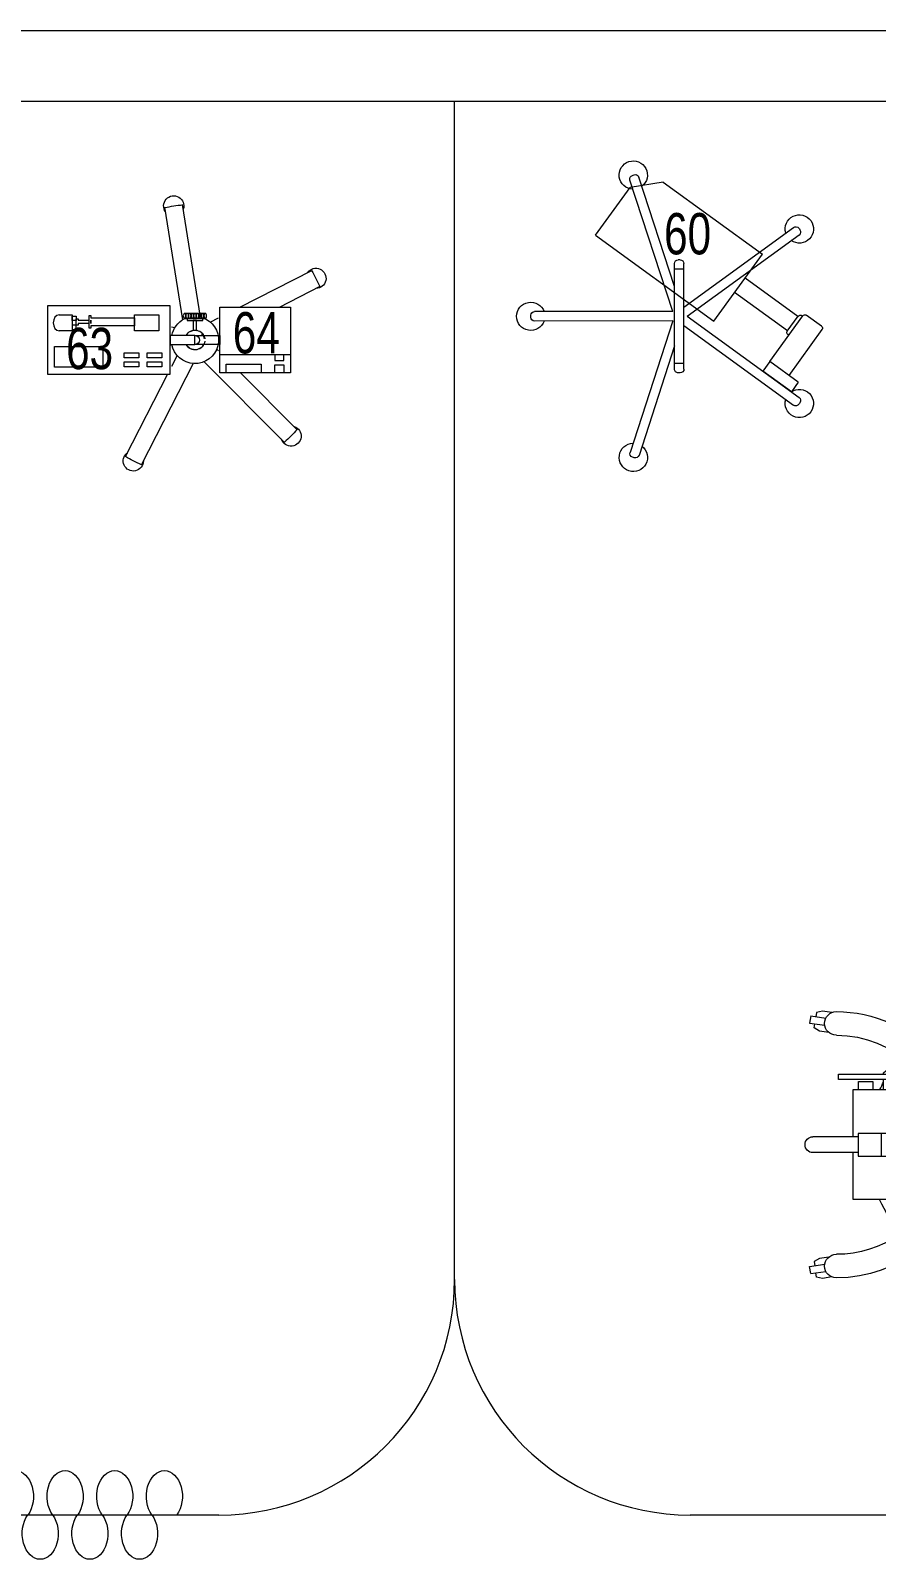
# Model space of a CAD drawing. Header units: metres. Extents: x -18745 to 220762, y -1579758 to -1356048.
# Drawn here: x 124563 to 126357, y -1467147 to -1463903 of the extents above; entities that cross this region are included whole.
import ezdxf

# ---------------------------------------------------------------- set-up
doc = ezdxf.new("R2010")
doc.units = ezdxf.units.M
doc.layers.get('0').update_dxf_attribs({"lineweight": 0})
for name, color, linetype, lineweight in [('A-100 - Copy$0$Medical Equipment and Furniture', 8, 'Continuous', 0), ('A-100 - Copy$0$Medical Equipment and Furniture1', 8, 'Continuous', 5), ('A-100 - Copy$0$Medical Equipment and Furniture2', 8, 'Continuous', 13), ('A-100 - Copy$0$Walls', 8, 'Continuous', 0)]:
    doc.layers.add(name, color=color, linetype=linetype, lineweight=lineweight)
doc.styles.add('A-100 - Copy$0$X3G_ENTITY_257CFD', font='swisscl.ttf', dxfattribs={"height": 200})

# ---------------------------------------------------------------- blocks, each defined once
blk = doc.blocks.new('A-100 - Copy$0$mobile light')
at = {"layer": 'A-100 - Copy$0$Medical Equipment and Furniture1'}
for p, q in [((1882.58, -498.29), (1882.35, -499.8)), ((1882.58, -498.29), (1885.78, -498.78)), ((1883.78, -497.56), (1883.65, -498.45)), ((1885.1, -497.29), (1883.78, -497.56)), ((1887.04, -497.59), (1885.1, -497.29)), ((1923.94, -497.59), (1925.88, -497.29)), ((1928.41, -498.29), (1925.2, -498.78)), ((1925.88, -497.29), (1927.2, -497.56)), ((1927.2, -497.56), (1927.33, -498.45)), ((1928.41, -498.29), (1928.63, -499.8)), ((1882.35, -499.8), (1885.55, -500.28)), ((1883.28, -500.85), (1883.42, -499.96)), ((1884.47, -501.5), (1883.28, -500.85)), ((1886.4, -501.79), (1884.47, -501.5)), ((1924.58, -501.79), (1926.52, -501.5)), ((1928.63, -499.8), (1925.43, -500.28)), ((1926.52, -501.5), (1927.7, -500.85)), ((1927.7, -500.85), (1927.56, -499.96)), ((1947.59, -502.62), (1941.09, -502.62)), ((1948.76, -501.94), (1947.59, -502.62)), ((1947.59, -502.62), (1947.59, -505.45)), ((1948.15, -506.5), (1952.41, -502.55)), ((1953.47, -501.94), (1948.76, -501.94)), ((1958.23, -506.5), (1953.47, -501.94)), ((1947.59, -505.45), (1941.09, -505.45)), ((1947.59, -505.45), (1948.15, -506.5)), ((1946.6, -512.08), (1948.15, -506.5)), ((1958.23, -506.5), (1948.15, -506.5)), ((1959.78, -512.08), (1958.23, -506.5)), ((1963.08, -509.67), (1943.3, -509.67)), ((1959.78, -512.08), (1946.6, -512.08)), ((1908.01, -522.53), (1909, -517.55)), ((1911.69, -517.55), (1909, -517.55)), ((1912.69, -522.53), (1911.69, -517.55)), ((1911.69, -517.55), (1914.17, -518.99)), ((1914.17, -518.99), (1914.17, -523.77)), ((1922.73, -518.8), (1921.08, -519.69)), ((1925.38, -518.8), (1922.73, -518.8)), ((1921.08, -519.69), (1914.74, -519.69)), ((1921.08, -519.69), (1921.08, -523.01)), ((1921.08, -519.69), (1921.08, -523.01)), ((1892.68, -523.97), (1883.05, -523.97)), ((1892.68, -528.06), (1892.68, -523.24)), ((1892.68, -523.24), (1906.16, -523.24)), ((1897.5, -528.06), (1897.5, -523.24)), ((1906.16, -523.24), (1906.16, -528.06)), ((1909.15, -524.25), (1906.16, -524.32)), ((1908.01, -522.53), (1908.62, -524.28)), ((1909.15, -524.25), (1909.15, -526.94)), ((1912.69, -522.53), (1911.9, -524.78)), ((1911.9, -524.78), (1914.17, -523.77)), ((1921.08, -523.01), (1914.77, -523.01)), ((1922.73, -523.93), (1921.08, -523.04)), ((1925.38, -523.93), (1922.73, -523.93)), ((1892.68, -527.34), (1883.05, -527.34)), ((1906.16, -528.06), (1892.68, -528.06)), ((1909.15, -526.94), (1906.16, -526.87)), ((1882.35, -551.47), (1885.55, -550.99)), ((1882.58, -552.98), (1882.35, -551.47)), ((1884.47, -549.77), (1883.28, -550.42)), ((1883.28, -550.42), (1883.42, -551.31)), ((1886.4, -549.48), (1884.47, -549.77)), ((1924.58, -549.48), (1926.52, -549.77)), ((1928.63, -551.47), (1925.43, -550.99)), ((1926.52, -549.77), (1927.7, -550.42)), ((1927.7, -550.42), (1927.56, -551.31)), ((1928.41, -552.98), (1928.63, -551.47)), ((1882.58, -552.98), (1885.78, -552.5)), ((1883.78, -553.71), (1883.65, -552.82)), ((1885.1, -553.98), (1883.78, -553.71)), ((1887.04, -553.69), (1885.1, -553.98)), ((1923.94, -553.69), (1925.88, -553.98)), ((1928.41, -552.98), (1925.2, -552.5)), ((1925.88, -553.98), (1927.2, -553.71)), ((1927.2, -553.71), (1927.33, -552.82))]:
    blk.add_line(p, q, dxfattribs=at)
for points in [[(1903.33, -523.24), (1903.33, -514.02), (1891.61, -514.02), (1891.61, -523.97)], [(1954.27, -524.55), (1954.27, -528.82), (1952.05, -528.82), (1952.05, -524.5)], [(1891.61, -527.34), (1891.61, -537.34), (1903.33, -537.34), (1903.33, -528.06)], [(1892.74, -537.34), (1892.74, -539.04), (1895.76, -539.04), (1895.76, -537.34)], [(1898.05, -537.34), (1898.05, -539.5)], [(1898.05, -540.63), (1898.05, -540.87), (1898.53, -541.35), (1900.02, -541.35), (1900.5, -540.87), (1900.5, -537.34)]]:
    blk.add_lwpolyline(points, dxfattribs=at)
for points in [[(1929.78, -518.8), (1925.38, -518.8), (1925.38, -523.93), (1929.78, -523.93)], [(1899.3, -539.5), (1888.5, -539.5), (1888.5, -540.63), (1899.3, -540.63)]]:
    blk.add_lwpolyline(points, close=True, dxfattribs=at)
for centre, radius in [((1945.96, -511.25), 0.793), ((1960.42, -511.25), 0.793), ((1953.01, -531.79), 8.32), ((1953.01, -531.79), 7.35), ((1938.31, -531.85), 0.793), ((1968.07, -531.85), 0.793), ((1953.19, -546.77), 0.793)]:
    blk.add_circle(centre, radius, dxfattribs=at)
for centre, radius, start, end in [((1888.02, -499.89), 2.5, 90, 270), ((1888.02, -525.64), 28.25, 12.1463, 90), ((1922.96, -525.64), 28.25, 90, 128.2073), ((1922.96, -499.89), 2.5, 270, 90), ((1888.02, -525.64), 23.25, 20.3387, 90), ((1922.96, -525.64), 23.25, 90, 126.3743), ((1942.82, -519.31), 16.86, 97.1293, 177.6115), ((1942.82, -519.31), 13.97, 97.1293, 177.6115), ((1922.96, -525.64), 28.25, 138.4974, 155.7305), ((1922.96, -525.64), 23.25, 138.7224, 150.0382), ((1980.13, -532.49), 43.32, 148.2167, 181.2501), ((1946.6, -514.96), 2.89, 90, 152.4092), ((1959.78, -514.96), 2.89, 27.5908, 90), ((1926.25, -532.49), 43.32, 358.7499, 31.7833), ((1980.13, -532.49), 40.72, 152.4092, 181.2501), ((1926.25, -532.49), 40.72, 358.7499, 27.5908), ((1911.94, -521.38), 3.27, 313.0112, 46.9888), ((1883.05, -525.65), 1.68, 90, 270), ((1888.02, -525.64), 28.25, 270, 5.3386), ((1910.32, -525.6), 1.78, 229.0673, 130.9327), ((1888.02, -525.64), 23.25, 270, 356.3184), ((1953.19, -531.93), 16.44, 185.2361, 354.7639), ((1953.19, -531.93), 13.84, 185.2361, 354.7639), ((1922.96, -525.64), 28.25, 204.483, 208.105), ((1922.96, -525.64), 23.25, 210.2349, 221.2776), ((1922.96, -525.64), 28.25, 213.7985, 221.5026), ((1922.96, -525.64), 23.25, 233.6257, 270), ((1922.96, -525.64), 28.25, 231.7927, 270), ((1888.02, -551.39), 2.5, 90, 270), ((1922.96, -551.39), 2.5, 270, 90)]:
    blk.add_arc(centre, radius, start, end, dxfattribs=at)
blk = doc.blocks.new('A-100 - Copy$0$Syringe')
at = {"layer": 'A-100 - Copy$0$Medical Equipment and Furniture2'}
for points in [[(42.9739, -11.5277), (42.7139, -11.5277), (42.7139, -11.3827), (42.9739, -11.3827), (42.9739, -11.5277)], [(42.7384, -11.5086), (42.7658, -11.5086), (42.7658, -11.475), (42.7384, -11.475)], [(42.8055, -11.4851), (42.8055, -11.48), (42.8023, -11.48), (42.8023, -11.5069), (42.8055, -11.5069), (42.8055, -11.5019)], [(42.779, -11.4899), (42.779, -11.487), (42.7748, -11.487), (42.7748, -11.5), (42.779, -11.5), (42.779, -11.497)], [(42.8023, -11.4899), (42.779, -11.4899)], [(42.779, -11.497), (42.8023, -11.497)], [(42.8055, -11.5019), (42.8984, -11.5019), (42.8984, -11.4851), (42.8055, -11.4851)], [(42.8055, -11.4899), (42.8055, -11.497)], [(42.8055, -11.497), (42.8055, -11.4899)], [(42.8055, -11.497), (42.8055, -11.4899)]]:
    blk.add_lwpolyline(points, dxfattribs=at)
for points in [[(42.8312, -11.3974), (42.7289, -11.3974), (42.7289, -11.4415), (42.8312, -11.4415)], [(42.9073, -11.3985), (42.8765, -11.3985), (42.8765, -11.4091), (42.9073, -11.4091)], [(42.9073, -11.4175), (42.8765, -11.4175), (42.8765, -11.4281), (42.9073, -11.4281)], [(42.956, -11.3985), (42.9252, -11.3985), (42.9252, -11.4091), (42.956, -11.4091)], [(42.956, -11.4175), (42.9252, -11.4175), (42.9252, -11.4281), (42.956, -11.4281)], [(42.7748, -11.487), (42.7658, -11.487), (42.7658, -11.4777), (42.7748, -11.4777)], [(42.9498, -11.475), (42.8984, -11.475), (42.8984, -11.5086), (42.9498, -11.5086)], [(42.7748, -11.4967), (42.7658, -11.4967), (42.7658, -11.5059), (42.7748, -11.5059)]]:
    blk.add_lwpolyline(points, close=True, dxfattribs=at)
at = {"layer": 'A-100 - Copy$0$Medical Equipment and Furniture2', "extrusion": (0, 0, -1)}
blk.add_ellipse((42.7384, -11.4918), major_axis=(0, 0.0168), ratio=0.733735, start_param=3.141593, end_param=6.283185, dxfattribs=at)
blk = doc.blocks.new('A-100 - Copy$0$Infusion')
at = {"layer": 'A-100 - Copy$0$Medical Equipment and Furniture2'}
for points in [[(43.0793, -11.3852), (43.0793, -11.5252), (43.2293, -11.5252), (43.2293, -11.3852), (43.0793, -11.3852)], [(43.1962, -11.4242), (43.1962, -11.4114), (43.215, -11.4114), (43.215, -11.4242)]]:
    blk.add_lwpolyline(points, dxfattribs=at)
for points in [[(43.0793, -11.3852), (43.0793, -11.4242), (43.2293, -11.4242), (43.2293, -11.3852)], [(43.0927, -11.3852), (43.0927, -11.404), (43.1673, -11.404), (43.1673, -11.3852)], [(43.1962, -11.3852), (43.1962, -11.4027), (43.215, -11.4027), (43.215, -11.3852)]]:
    blk.add_lwpolyline(points, close=True, dxfattribs=at)
blk = doc.blocks.new('A-100 - Copy$0$Infusion Syringe')
at = {"layer": 'A-100 - Copy$0$Medical Equipment and Furniture1'}
for p, q in [((43.0225, -11.4053), (42.9127, -11.1899)), ((42.9683, -11.3827), (42.8788, -11.2071)), ((43.0459, -11.409), (43.2169, -11.238)), ((43.1234, -11.3852), (43.2437, -11.2649)), ((42.9886, -11.4225), (42.9765, -11.3988)), ((42.9753, -11.4431), (42.9739, -11.4433)), ((43.0124, -11.4411), (43.017, -11.4365)), ((43.0234, -11.4354), (43.017, -11.4365)), ((43.0357, -11.4374), (43.0414, -11.4403)), ((43.0444, -11.4461), (43.0414, -11.4403)), ((43.0728, -11.4359), (43.0766, -11.432)), ((42.9838, -11.4812), (42.9765, -11.4824)), ((43.0175, -11.473), (43.0233, -11.476)), ((43.0297, -11.4749), (43.0233, -11.476)), ((43.0407, -11.4693), (43.0453, -11.4647)), ((43.0463, -11.4583), (43.0453, -11.4647)), ((43.0791, -11.4595), (43.0793, -11.4596)), ((43.0006, -11.498), (42.9627, -11.7368)), ((43.0381, -11.5039), (43.0003, -11.7427)), ((43.0592, -11.4932), (43.0766, -11.502)), ((43.1221, -11.5252), (43.2746, -11.6029)), ((43.2058, -11.5252), (43.2919, -11.5691))]:
    blk.add_line(p, q, dxfattribs=at)
for points in [[(43.0266, -11.4455), (43.0266, -11.4649), (42.9739, -11.4649), (42.9739, -11.4455)], [(43.0266, -11.4455), (43.0266, -11.4649), (43.0793, -11.4649), (43.0793, -11.4455)], [(43.043, -11.4963), (43.043, -11.5009), (43.0102, -11.5009), (43.0102, -11.4963)]]:
    blk.add_lwpolyline(points, close=True, dxfattribs=at)
for points in [[(43.0302, -11.4759), (43.0302, -11.4963), (43.0229, -11.4963), (43.0229, -11.4759)], [(43.0046, -11.5009), (43.0485, -11.5009)], [(43.0485, -11.5116), (43.0046, -11.5116)]]:
    blk.add_lwpolyline(points, dxfattribs=at)
for centre, radius, start, end in [((42.8958, -11.1985), 0.0214, 359.734, 234.266), ((43.0266, -11.4552), 0.2881, 113.2187, 120.7813), ((43.2303, -11.2515), 0.0214, 287.734, 162.266), ((43.0266, -11.4552), 0.2881, 41.2187, 48.7813), ((43.0266, -11.4552), 0.0501, 296.8163, 169.3714), ((43.0266, -11.4552), 0.021, 6.8276, 152.4616), ((43.0266, -11.4552), 0.00972, 270, 90), ((43.0266, -11.4552), 0.0501, 190.6286, 243.1837), ((43.0266, -11.4552), 0.021, 207.5384, 353.1724), ((43.2833, -11.586), 0.0214, 215.734, 90.266), ((43.0266, -11.4552), 0.2881, 329.2187, 336.7813), ((42.9815, -11.7398), 0.0214, 143.734, 18.266), ((43.0266, -11.4552), 0.2881, 257.2187, 264.7813)]:
    blk.add_arc(centre, radius, start, end, dxfattribs=at)
for centre in [(43.0046, -11.5062), (43.0101, -11.5062), (43.0156, -11.5062), (43.0211, -11.5062), (43.0266, -11.5062), (43.0321, -11.5062), (43.0375, -11.5062), (43.043, -11.5062), (43.0485, -11.5062)]:
    blk.add_ellipse(centre, major_axis=(0, -0.00537), ratio=0.510594, start_param=3.141593, end_param=9.424778, dxfattribs=at)
for name in ['A-100 - Copy$0$Syringe', 'A-100 - Copy$0$Infusion']:
    blk.add_blockref(name, (0, 0), dxfattribs=at)
blk = doc.blocks.new('A-100 - Copy$0$HF12177-P')
for p, q in [((0, 0), (-0.1724, 0.2372)), ((0, 0), (0.1724, 0.2372)), ((-0.0196, -0.007), (-0.1885, 0.2255)), ((0.0196, -0.007), (0.1885, 0.2255)), ((-0.0631, -0.027), (-0.2951, -0.1024)), ((-0.01, -0.0308), (-0.2889, -0.1214)), ((-0.12, -0.015), (-0.12, -0.019)), ((-0.112, -0.007), (0.112, -0.007)), ((-0.112, -0.027), (0.112, -0.027)), ((-0.1, -0.007), (-0.1, -0.027)), ((-0.01, -0.0308), (-0.01, -0.324)), ((0.01, -0.0308), (0.01, -0.324)), ((0.01, -0.0308), (0.2889, -0.1214)), ((0.0631, -0.027), (0.2951, -0.1024)), ((0.1, -0.007), (0.1, -0.027)), ((0.12, -0.015), (0.12, -0.019))]:
    blk.add_line(p, q)
for centre, radius, start, end in [((-0.1852, 0.2378), 0.03, 325.4712, 286.5288), ((0.1852, 0.2378), 0.03, 253.4712, 214.5288), ((-0.1821, 0.2302), 0.008, 126.3733, 216), ((0, -0.017), 0.315, 125.6267, 126.3733), ((-0.1788, 0.2325), 0.008, 36, 125.6267), ((0.1788, 0.2325), 0.008, 54.3733, 144), ((0, -0.017), 0.315, 53.6267, 54.3733), ((0.1821, 0.2302), 0.008, 324, 53.6267), ((-0.112, -0.015), 0.008, 90, 180), ((-0.112, -0.019), 0.008, 180, 270), ((0.112, -0.015), 0.008, 0, 90), ((0.112, -0.019), 0.008, 270, 0), ((-0.2996, -0.1144), 0.03, 37.4712, 358.5288), ((0.2996, -0.1144), 0.03, 181.4712, 142.5288), ((-0.2926, -0.11), 0.008, 108, 197.6267), ((0, -0.017), 0.315, 197.6267, 198.3733), ((-0.2914, -0.1138), 0.008, 198.3733, 288), ((0.2914, -0.1138), 0.008, 252, 341.6267), ((0.2926, -0.11), 0.008, 342.3733, 72), ((0, -0.017), 0.315, 341.6267, 342.3733), ((0, -0.332), 0.03, 109.4712, 70.5288), ((-0.002, -0.324), 0.008, 180, 269.6267), ((0.002, -0.324), 0.008, 270.3733, 0), ((0, -0.017), 0.315, 269.6267, 270.3733)]:
    blk.add_arc(centre, radius, start, end)
blk = doc.blocks.new('A-100 - Copy$0$MONITOR ARM PLAN')
for p, q in [((0.025, -0.49375, 0), (0.025, -0.18375, 0)), ((0.025, -0.18375, 0), (0.2, -0.18375, 0)), ((0.2, -0.44375, 0), (0.2, -0.18375, 0)), ((0.2, -0.44375, 0), (0.15, -0.49375, 0)), ((0.025, -0.49375, 0), (0.15, -0.49375, 0))]:
    blk.add_line(p, q)
at = {"layer": 'A-100 - Copy$0$Medical Equipment and Furniture1'}
for p, q in [((0.025, 0.0375), (0, 0.0375)), ((0, 0.0375), (0, -0.0375)), ((0.025, 0.0375), (0.025, -0.0375)), ((0.145, 0.0125), (0.025, 0.0125)), ((0.15, 0.0075), (0.15, -0.0325)), ((0.025, -0.0375), (0, -0.0375)), ((0.025, -0.0375), (0.145, -0.0375)), ((0.09375, -0.0375), (0.09375, -0.04)), ((0.09875, -0.045), (0.13875, -0.045)), ((0.1, -0.045), (0.1, -0.18375)), ((0.1375, -0.045), (0.1375, -0.18375)), ((0.14375, -0.0375), (0.14375, -0.04))]:
    blk.add_line(p, q, dxfattribs=at)
for centre, start, end in [((0.145, 0.0075, 0), 0, 90), ((0.09875, -0.04), 180, 270), ((0.13875, -0.04), 270, 360), ((0.145, -0.0325), 270, 0)]:
    blk.add_arc(centre, 0.005, start, end, dxfattribs=at)
blk = doc.blocks.new('A-100 - Copy$0$CURTAIN')
for centre, start, end in [((-0.3386, 0.0395), 313.5684, 226.4316), ((-0.1881, 0.0395), 313.5684, 226.4316), ((-0.0376, 0.0395), 313.5684, 226.4316), ((0.1129, 0.0395), 313.5684, 226.4316), ((0.2633, 0.0395), 313.5684, 226.4316), ((0.4138, 0.0395), 313.5684, 226.4316), ((0.5643, 0.0395), 313.5684, 226.4316), ((0.7148, 0.0395), 313.5684, 226.4316), ((0.8653, 0.0395), 313.5684, 226.4316), ((0.0376, -0.0395), 133.5684, 46.4316), ((0.1881, -0.0395), 133.5684, 46.4316), ((0.3386, -0.0395), 133.5684, 46.4316), ((0.4891, -0.0395), 133.5684, 46.4316), ((0.6396, -0.0395), 133.5684, 46.4316), ((0.79, -0.0395), 133.5684, 46.4316), ((0.9405, -0.0395), 133.5684, 46.4316), ((-0.4138, -0.0395), 133.5684, 46.4316), ((-0.2633, -0.0395), 133.5684, 46.4316), ((-0.1129, -0.0395), 133.5684, 46.4316)]:
    blk.add_arc(centre, 0.0546, start, end)
blk = doc.blocks.new('A-100 - Copy')
at = {"layer": 'A-100 - Copy$0$Medical Equipment and Furniture'}
for p, q in [((125462.1, -1466552.7, 0), (125462.1, -1464052.7, 0)), ((124962.1, -1467052.7, 0), (123142, -1467052.7, 0)), ((127782.1, -1467052.7, 0), (125962, -1467052.7, 0))]:
    blk.add_line(p, q, dxfattribs=at)
for centre, start, end in [((124962.1, -1466552.7, 0), 270, 0), ((125962.1, -1466552.7, 0), 180, 270)]:
    blk.add_arc(centre, 500, start, end, dxfattribs=at)
at = {"layer": 'A-100 - Copy$0$Walls', "elevation": 0}
for points in [[(119782.1, -1463902.7), (137148.3, -1463902.7)], [(119782.1, -1464052.7), (133096.4, -1464052.7), (133096.4, -1464152.7)]]:
    blk.add_lwpolyline(points, dxfattribs=at)
at = {"layer": 'A-100 - Copy$0$Medical Equipment and Furniture', "extrusion": (-1.92689e-13, 1.39405e-12, -1), "xscale": 999.9999999999986, "yscale": 999.9999999999986, "zscale": -1000, "rotation": 89.98503167528287}
blk.add_blockref('A-100 - Copy$0$HF12177-P', (-125955.6, -1464508.9, 0), dxfattribs=at)
at = {"layer": 'A-100 - Copy$0$Medical Equipment and Furniture'}
for name, p, xscale, yscale, zscale, rotation in [('A-100 - Copy$0$MONITOR ARM PLAN', (126146.1, -1464647.2, 0), -1000, 1000, 1000, 234.0149683247205), ('A-100 - Copy$0$Infusion Syringe', (81884.7, -1476014.5, 0), -1000, 1000, 1000, 180), ('A-100 - Copy$0$mobile light', (107391.7, -1471523.4, 0), -10, 10, 10, 180)]:
    blk.add_blockref(name, p, dxfattribs=dict(at, xscale=xscale, yscale=yscale, zscale=zscale, rotation=rotation))
at = {"layer": 'A-100 - Copy$0$Medical Equipment and Furniture', "extrusion": (6.38299e-11, -1.26698e-09, -1), "xscale": 699.9999999767327, "yscale": 1000, "zscale": 1000, "rotation": 179.985929888151}
blk.add_blockref('A-100 - Copy$0$CURTAIN', (-124188.1, -1467052.7, 0), dxfattribs=at)
at = {"layer": 'A-100 - Copy$0$Medical Equipment and Furniture', "char_height": 87.47, "attachment_point": 8, "style": 'A-100 - Copy$0$X3G_ENTITY_257CFD'}
for s, insert in [('60', (125956.3, -1464378.7, 0)), ('64', (125041.4, -1464588.9, 0)), ('63', (124687.8, -1464622.3, 0))]:
    blk.add_mtext(s, dxfattribs=dict(at, insert=insert))

msp = doc.modelspace()

# ---------------------------------------------------------------- block references
msp.add_blockref('A-100 - Copy', (0, 0))

doc.saveas('drawing.dxf')
